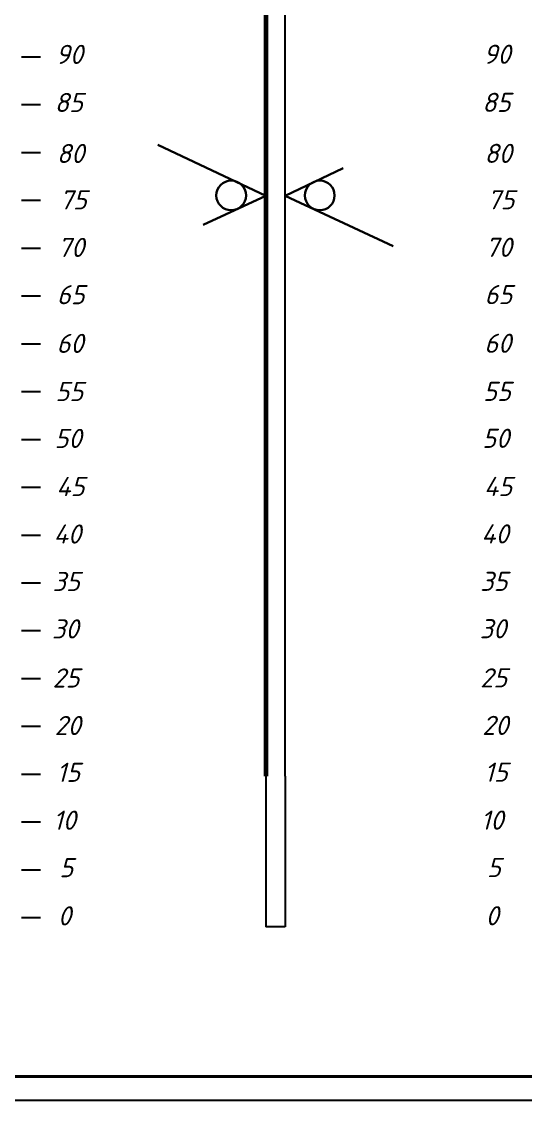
# Model space of a CAD drawing. Header units: millimetres. Extents: x 40 to 3761, y -469 to 920.
# Drawn here: x 3308.2 to 3413.5, y -21.2 to 204.4 of the extents above; entities that cross this region are included whole.
import ezdxf

# ---------------------------------------------------------------- set-up
doc = ezdxf.new("R2010")
doc.units = ezdxf.units.MM
doc.layers.add('KONTUR', color=7, linetype='Continuous')
doc.layers.add('PDF _Текст', color=7, linetype='Continuous')
doc.layers.add('Основная', color=7, linetype='Continuous', lineweight=40)
doc.layers.add('Толстые', color=7, linetype='Continuous', lineweight=30)
doc.styles.add('PDF ISOCPEUR Italic', font='isocpeui.ttf')

# ---------------------------------------------------------------- blocks, each defined once
blk = doc.blocks.new('*U233')
blk.add_line((0, 1.97), (0, -1.97))
blk = doc.blocks.new('*U234')
at = {"color": 0, "linetype": 'ByBlock', "lineweight": -2, "transparency": 16777216}
for p in [(70, 0), (80, 0), (90, 0), (100, 0), (110, 0), (120, 0), (130, 0), (140, 0), (150, 0), (160, 0), (170, 0), (180, 0), (190, 0), (200, 0), (210, 0), (220, 0), (230, 0), (240, 0), (250, 0)]:
    blk.add_blockref('*U233', p, dxfattribs=at)

msp = doc.modelspace()

# ---------------------------------------------------------------- linework, layer by layer
at = {"lineweight": 60}
msp.add_line((3359.244, 296.429), (3359.244, 46.649), dxfattribs=at)
for p, q in [((3363.244, 46.649), (3363.244, 296.429)), ((3359.244, 46.649), (3359.244, 15.115)), ((3363.244, 46.649), (3363.244, 15.115)), ((3363.244, 15.115), (3359.244, 15.115))]:
    msp.add_line(p, q)
at = {"layer": 'KONTUR'}
msp.add_line((3736.065, -21.192), (3139.065, -21.192), dxfattribs=at)
at = {"layer": 'Основная'}
msp.add_line((3731.065, -16.192), (3147.065, -16.192), dxfattribs=at)
at = {"layer": 'Толстые', "color": 0}
for p, q in [((3359.244, 167.989), (3336.656, 178.672)), ((3363.244, 167.989), (3375.386, 173.731)), ((3346.126, 161.882), (3359.244, 167.989)), ((3385.832, 157.474), (3363.244, 167.989))]:
    msp.add_line(p, q, dxfattribs=at)
for centre in [(3351.985, 168.064), (3370.504, 168.064)]:
    msp.add_circle(centre, 3.102, dxfattribs=at)

# ---------------------------------------------------------------- block references
at = {"extrusion": (0, 0, -1), "zscale": -1, "rotation": 270}
msp.add_blockref('*U234', (-3310.159, 267.047), dxfattribs=at)

# ---------------------------------------------------------------- texts
at = {"layer": 'PDF _Текст', "char_height": 4, "width": 5.41212, "attachment_point": 7, "style": 'PDF ISOCPEUR Italic'}
for s, insert in [('90', (3315.323, 195.562)), ('90', (3404.685, 195.588)), ('80', (3315.527, 174.833)), ('80', (3404.889, 174.859)), ('75', (3316.109, 165.135)), ('75', (3405.471, 165.162)), ('70', (3315.732, 155.189)), ('70', (3405.094, 155.216)), ('65', (3315.556, 145.301)), ('65', (3404.918, 145.328)), ('60', (3315.49, 135.123)), ('60', (3404.852, 135.149))]:
    msp.add_mtext(s, dxfattribs=dict(at, insert=insert))
at = {"layer": 'PDF _Текст', "char_height": 4, "attachment_point": 7, "style": 'PDF ISOCPEUR Italic'}
for s, insert in [('85', (3315.088, 185.505)), ('85', (3404.45, 185.531)), ('55', (3315.256, 125.066)), ('55', (3404.618, 125.092)), ('50', (3315.066, 115.248)), ('50', (3404.428, 115.274)), ('45', (3315.425, 105.184)), ('45', (3404.787, 105.21)), ('40', (3404.235, 95.28)), ('40', (3314.873, 95.254)), ('35', (3314.648, 85.333)), ('35', (3404.01, 85.36)), ('30', (3314.54, 75.419)), ('30', (3403.902, 75.446)), ('25', (3314.651, 65.15)), ('25', (3404.013, 65.177)), ('20', (3315.08, 55.213)), ('20', (3404.442, 55.24)), ('15', (3315.512, 45.426)), ('15', (3404.874, 45.452)), ('10', (3314.78, 35.405)), ('10', (3404.142, 35.432)), ('5', (3316.076, 25.489)), ('5', (3405.438, 25.516)), ('0', (3315.794, 15.405)), ('0', (3405.156, 15.432))]:
    msp.add_mtext(s, dxfattribs=dict(at, insert=insert))

doc.saveas('drawing.dxf')
